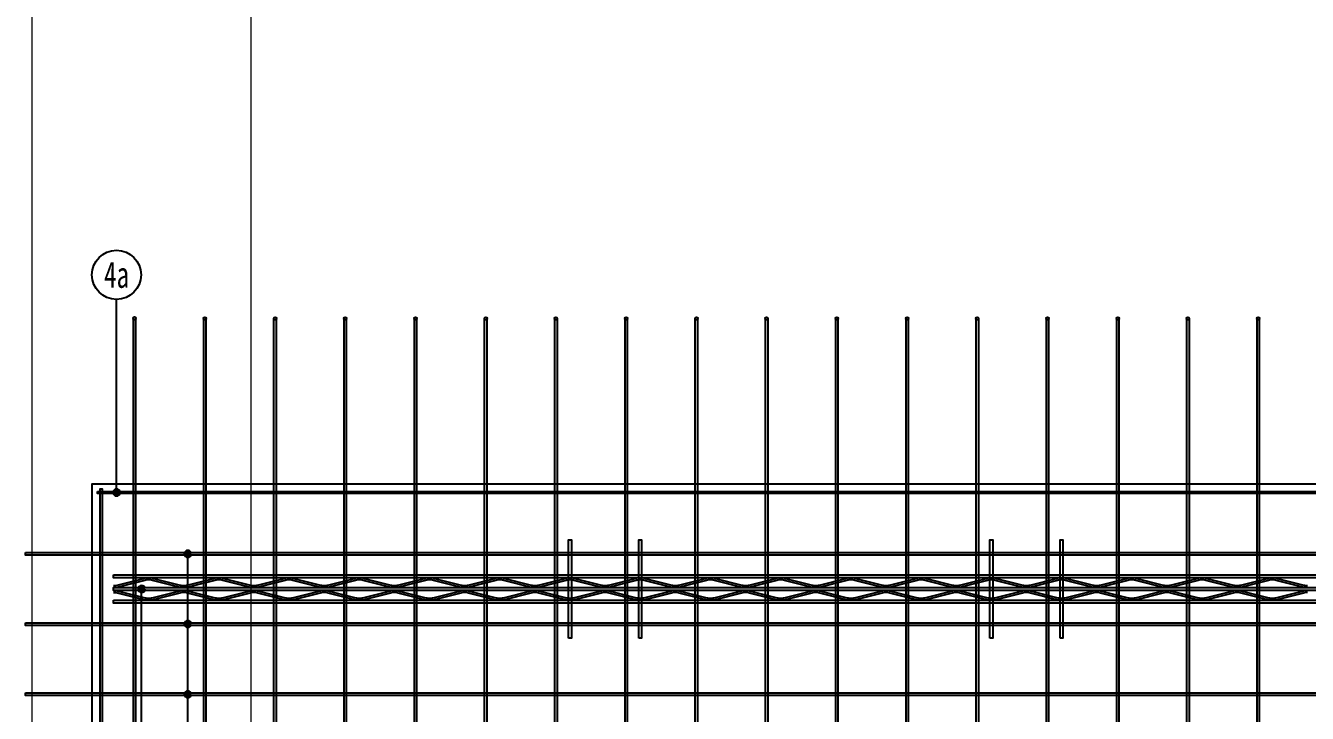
# Model space of a CAD drawing. Extents: x -524 to 129100, y -10500 to 1.
# Drawn here: x 91382 to 95033, y -7310 to -5351 of the extents above; entities that cross this region are included whole.
import ezdxf

# ---------------------------------------------------------------- set-up
doc = ezdxf.new("R2010")
doc.units = 0
doc.header["$LTSCALE"] = 250
doc.linetypes.add('BeePC_CENTER', pattern=[2, 1.25, -0.25, 0.25, -0.25])
doc.layers.get('0').update_dxf_attribs({"linetype": 'CONTINUOUS'})
doc.layers.get('Defpoints').update_dxf_attribs({"linetype": 'CONTINUOUS'})
for name, color, linetype in [('BeePC-CC', 171, 'CONTINUOUS'), ('BeePC-CCBZ', 110, 'CONTINUOUS'), ('BeePC-GJ-LEVEL', 141, 'CONTINUOUS'), ('BeePC-GJ-Truss', 185, 'CONTINUOUS'), ('BeePC-TONG-ZT', 50, 'CONTINUOUS')]:
    doc.layers.add(name, color=color, linetype=linetype)
doc.layers.add('G-ANNO-TTLB', color=7, linetype='CONTINUOUS', lineweight=9)
doc.layers.add('G-ANNO-TTLB-THIN', color=7, linetype='CONTINUOUS', lineweight=9)
doc.styles.add('BeePC_Dim', font='simfang.ttf', dxfattribs={"width": 0.7})
doc.styles.add('通用样式', font='simfang.ttf', dxfattribs={"width": 0.7})
doc.dimstyles.new('BeePC_DIM_25_25', dxfattribs={"dimtxt": 75, "dimasz": 25, "dimexe": 25, "dimexo": 0, "dimgap": 25, "dimtad": 1, "dimdec": 0, "dimzin": 0, "dimdsep": 46, "dimtxsty": 'BeePC_Dim', "dimblk": 'ARCHTICK', "dimcen": 0, "dimdle": 25, "dimclrt": 7, "dimadec": 0, "dimazin": 0, "dimtfac": 1, "dimtdec": 0, "dimtix": 1, "dimtmove": 2, "dimatfit": 3, "dimfxl": 250, "dimfxlon": 1, "dimtfill": 1, "dimtolj": 1, "dimtzin": 0, "dimarcsym": 0})

# ---------------------------------------------------------------- blocks, each defined once
blk = doc.blocks.new('A2-嗡嗡 - A2_嗡嗡-493291-DB1详图')
at = {"layer": 'G-ANNO-TTLB'}
blk.add_line((27.5, -513), (27.5, -113), dxfattribs=at)
at = {"layer": 'G-ANNO-TTLB-THIN'}
blk.add_line((2.5, -103), (2.5, -523), dxfattribs=at)
blk = doc.blocks.new('_ArchTick')
at = {"color": 0, "linetype": 'ByBlock', "const_width": 0.5}
blk.add_lwpolyline([(-0.71, -0.71), (0.71, 0.71)], dxfattribs=at)
blk = doc.blocks.new('*D173')
at = {"layer": 'BeePC-CCBZ', "color": 0, "lineweight": -2, "transparency": 16777216}
for p, q in [((99604.8, -6155.9), (99604.8, -6681)), ((99404.8, -6180.9), (99629.8, -6180.9)), ((99404.8, -6656), (99629.8, -6656))]:
    blk.add_line(p, q, dxfattribs=at)
at = {"layer": 'Defpoints', "color": 0, "transparency": 16777216}
for p in [(91692.6, -6180.9), (95382.6, -6656), (99604.8, -6656)]:
    blk.add_point(p, dxfattribs=at)
at = {"layer": 'BeePC-CCBZ', "color": 0, "lineweight": -2, "transparency": 16777216, "xscale": 25, "yscale": 25, "zscale": 25}
for p, rotation in [((99604.8, -6180.9), 90), ((99604.8, -6656), 270)]:
    blk.add_blockref('_ArchTick', p, dxfattribs=dict(at, rotation=rotation))
at = {"layer": 'BeePC-CCBZ', "color": 7, "linetype": 'BeePC_CENTER', "transparency": 16777216, "insert": (99541.9, -6418.4), "char_height": 75, "attachment_point": 5, "rotation": 90, "style": 'BeePC_Dim', "bg_fill": 3, "box_fill_scale": 1.1, "bg_fill_color": 256, "bg_fill_true_color": 13158600, "bg_fill_transparency": 0}
blk.add_mtext('\\A1;475', dxfattribs=at)
blk = doc.blocks.new('BeePC_TagPoint')
h = blk.add_hatch(color=256)
edge = h.paths.add_edge_path(flags=0)
edge.add_arc((0, 0), 10, 0, 180)
edge.add_arc((0, 0), 10, 180, 360)
blk.add_lwpolyline([(10, 0, 1), (-10, 0, 1)], format="xyb", close=True)

msp = doc.modelspace()

# ---------------------------------------------------------------- block references
at = {"xscale": 25, "yscale": 25, "zscale": 25}
msp.add_blockref('A2-嗡嗡 - A2_嗡嗡-493291-DB1详图', (91337.5, 2575), dxfattribs=at)

# ---------------------------------------------------------------- next in the draw order: linework, layer by layer
for points in [[(92928.6, -7096), (92928.6, -6816), (92936.6, -6816), (92936.6, -7096), (92928.6, -7096)], [(93128.6, -7096), (93128.6, -6816), (93136.6, -6816), (93136.6, -7096), (93128.6, -7096)], [(94128.6, -7096), (94128.6, -6816), (94136.6, -6816), (94136.6, -7096), (94128.6, -7096)], [(94328.6, -7096), (94328.6, -6816), (94336.6, -6816), (94336.6, -7096), (94328.6, -7096)]]:
    msp.add_lwpolyline(points)
at = {"layer": 'BeePC-CC'}
for p, q in [((91641.3, -6681), (91641.3, -6130.9)), ((91844.3, -7056), (91844.3, -6856)), ((91712.6, -7556), (91712.6, -6956)), ((91844.3, -7256), (91844.3, -7056)), ((91844.3, -7456), (91844.3, -7256))]:
    msp.add_line(p, q, dxfattribs=at)
msp.add_circle((91641.3, -6060.9), 70, dxfattribs=at)
at = {"layer": 'BeePC-GJ-LEVEL'}
msp.add_lwpolyline([(91688.6, -6184.9), (91688.6, -8054.1, 0.041456), (91688.9, -8058.1), (91843.1, -8980, -0.041456), (91843.3, -8982.6), (91843.3, -9041), (91851.3, -9041), (91851.3, -8982.6, 0.041456), (91851, -8978.7), (91696.8, -8056.8, -0.041456), (91696.6, -8054.1), (91696.6, -6184.9)], format="xyb", dxfattribs=at)
for points in [[(91888.6, -6185), (91888.6, -9496), (91896.6, -9496), (91896.6, -6185)], [(92088.6, -6185), (92088.6, -9496), (92096.6, -9496), (92096.6, -6185)], [(92288.6, -6185), (92288.6, -9496), (92296.6, -9496), (92296.6, -6185)], [(92488.6, -6185), (92488.6, -9496), (92496.6, -9496), (92496.6, -6185)], [(92688.6, -6185), (92688.6, -9496), (92696.6, -9496), (92696.6, -6185)], [(92888.6, -6185), (92888.6, -9496), (92896.6, -9496), (92896.6, -6185)], [(93088.6, -6185), (93088.6, -9496), (93096.6, -9496), (93096.6, -6185)], [(93288.6, -6185), (93288.6, -9496), (93296.6, -9496), (93296.6, -6185)], [(93488.6, -6185), (93488.6, -9496), (93496.6, -9496), (93496.6, -6185)], [(93688.6, -6185), (93688.6, -9496), (93696.6, -9496), (93696.6, -6185)], [(93888.6, -6185), (93888.6, -9496), (93896.6, -9496), (93896.6, -6185)], [(94088.6, -6185), (94088.6, -9496), (94096.6, -9496), (94096.6, -6185)], [(94288.6, -6185), (94288.6, -9496), (94296.6, -9496), (94296.6, -6185)], [(94488.6, -6185), (94488.6, -9496), (94496.6, -9496), (94496.6, -6185)], [(94688.6, -6185), (94688.6, -9496), (94696.6, -9496), (94696.6, -6185)], [(94888.6, -6185), (94888.6, -9496), (94896.6, -9496), (94896.6, -6185)], [(91587.3, -6678), (99177.8, -6678), (99177.8, -6684), (91587.3, -6684), (91587.3, -6678)], [(91594.3, -9041), (91594.3, -6671), (91600.3, -6671), (91600.3, -9041), (91594.3, -9041)], [(91382.3, -6852), (99332.8, -6852), (99332.8, -6860), (91382.3, -6860), (91382.3, -6852)], [(91382.3, -7052), (99332.8, -7052), (99332.8, -7060), (91382.3, -7060), (91382.3, -7052)], [(91382.3, -7252), (99332.8, -7252), (99332.8, -7260), (91382.3, -7260), (91382.3, -7252)]]:
    msp.add_lwpolyline(points, dxfattribs=at)
for centre in [(91692.6, -6184.9), (91892.6, -6185), (92092.6, -6185), (92292.6, -6185), (92492.6, -6185), (92692.6, -6185), (92892.6, -6185), (93092.6, -6185), (93292.6, -6185), (93492.6, -6185), (93692.6, -6185), (93892.6, -6185), (94092.6, -6185), (94292.6, -6185), (94492.6, -6185), (94692.6, -6185), (94892.6, -6185)]:
    msp.add_circle(centre, 4, dxfattribs=at)
at = {"layer": 'BeePC-GJ-Truss'}
for points in [[(91632.6, -6916), (99132.6, -6916), (99132.6, -6924), (91632.6, -6924), (91632.6, -6916)], [(91632.6, -6946), (91635.9, -6945.9), (91639.1, -6945.6), (91642.8, -6944.8), (91722.4, -6925.1)], [(91632.6, -6952), (99132.6, -6952), (99132.6, -6960), (91632.6, -6960), (91632.6, -6952), (91636, -6951.8), (91639.2, -6951.5), (91642.8, -6950.8), (91722.4, -6931.1)], [(91742.8, -6925.1), (91822.4, -6944.8)], [(91742.8, -6931.1), (91822.4, -6950.8)], [(91842.8, -6944.8), (91922.4, -6925.1)], [(91842.8, -6950.8), (91922.4, -6931.1)], [(91942.8, -6925.1), (92022.4, -6944.8)], [(91942.8, -6931.1), (92022.4, -6950.8)], [(92042.8, -6944.8), (92122.4, -6925.1)], [(92042.8, -6950.8), (92122.4, -6931.1)], [(92142.8, -6925.1), (92222.4, -6944.8)], [(92142.8, -6931.1), (92222.4, -6950.8)], [(92242.8, -6944.8), (92322.4, -6925.1)], [(92242.8, -6950.8), (92322.4, -6931.1)], [(92342.8, -6925.1), (92422.4, -6944.8)], [(92342.8, -6931.1), (92422.4, -6950.8)], [(92442.8, -6944.8), (92522.4, -6925.1)], [(92442.8, -6950.8), (92522.4, -6931.1)], [(92542.8, -6925.1), (92622.4, -6944.8)], [(92542.8, -6931.1), (92622.4, -6950.8)], [(92642.8, -6944.8), (92722.4, -6925.1)], [(92642.8, -6950.8), (92722.4, -6931.1)], [(92742.8, -6925.1), (92822.4, -6944.8)], [(92742.8, -6931.1), (92822.4, -6950.8)], [(92842.8, -6944.8), (92922.4, -6925.1)], [(92842.8, -6950.8), (92922.4, -6931.1)], [(92942.8, -6925.1), (93022.4, -6944.8)], [(92942.8, -6931.1), (93022.4, -6950.8)], [(93042.8, -6944.8), (93122.4, -6925.1)], [(93042.8, -6950.8), (93122.4, -6931.1)], [(93142.8, -6925.1), (93222.4, -6944.8)], [(93142.8, -6931.1), (93222.4, -6950.8)], [(93242.8, -6944.8), (93322.4, -6925.1)], [(93242.8, -6950.8), (93322.4, -6931.1)], [(93342.8, -6925.1), (93422.4, -6944.8)], [(93342.8, -6931.1), (93422.4, -6950.8)], [(93442.8, -6944.8), (93522.4, -6925.1)], [(93442.8, -6950.8), (93522.4, -6931.1)], [(93542.8, -6925.1), (93622.4, -6944.8)], [(93542.8, -6931.1), (93622.4, -6950.8)], [(93642.8, -6944.8), (93722.4, -6925.1)], [(93642.8, -6950.8), (93722.4, -6931.1)], [(93742.8, -6925.1), (93822.4, -6944.8)], [(93742.8, -6931.1), (93822.4, -6950.8)], [(93842.8, -6944.8), (93922.4, -6925.1)], [(93842.8, -6950.8), (93922.4, -6931.1)], [(93942.8, -6925.1), (94022.4, -6944.8)], [(93942.8, -6931.1), (94022.4, -6950.8)], [(94042.8, -6944.8), (94122.4, -6925.1)], [(94042.8, -6950.8), (94122.4, -6931.1)], [(94142.8, -6925.1), (94222.4, -6944.8)], [(94142.8, -6931.1), (94222.4, -6950.8)], [(94242.8, -6944.8), (94322.4, -6925.1)], [(94242.8, -6950.8), (94322.4, -6931.1)], [(94342.8, -6925.1), (94422.4, -6944.8)], [(94342.8, -6931.1), (94422.4, -6950.8)], [(94442.8, -6944.8), (94522.4, -6925.1)], [(94442.8, -6950.8), (94522.4, -6931.1)], [(94542.8, -6925.1), (94622.4, -6944.8)], [(94542.8, -6931.1), (94622.4, -6950.8)], [(94642.8, -6944.8), (94722.4, -6925.1)], [(94642.8, -6950.8), (94722.4, -6931.1)], [(94742.8, -6925.1), (94822.4, -6944.8)], [(94742.8, -6931.1), (94822.4, -6950.8)], [(94842.8, -6944.8), (94922.4, -6925.1)], [(94842.8, -6950.8), (94922.4, -6931.1)], [(94942.8, -6925.1), (95022.4, -6944.8)], [(94942.8, -6931.1), (95022.4, -6950.8)], [(91632.6, -6959.9), (91636, -6960.1), (91639.2, -6960.4), (91642.8, -6961.1), (91722.4, -6980.8)], [(91632.6, -6965.9), (91636.6, -6966), (91639.7, -6966.4), (91642.8, -6967.1), (91722.4, -6986.8)], [(91742.8, -6980.8), (91822.4, -6961.1)], [(91742.8, -6986.8), (91822.4, -6967.1)], [(91842.8, -6961.1), (91922.4, -6980.8)], [(91842.8, -6967.1), (91922.4, -6986.8)], [(91942.8, -6980.8), (92022.4, -6961.1)], [(91942.8, -6986.8), (92022.4, -6967.1)], [(92042.8, -6961.1), (92122.4, -6980.8)], [(92042.8, -6967.1), (92122.4, -6986.8)], [(92142.8, -6980.8), (92222.4, -6961.1)], [(92142.8, -6986.8), (92222.4, -6967.1)], [(92242.8, -6961.1), (92322.4, -6980.8)], [(92242.8, -6967.1), (92322.4, -6986.8)], [(92342.8, -6980.8), (92422.4, -6961.1)], [(92342.8, -6986.8), (92422.4, -6967.1)], [(92442.8, -6961.1), (92522.4, -6980.8)], [(92442.8, -6967.1), (92522.4, -6986.8)], [(92542.8, -6980.8), (92622.4, -6961.1)], [(92542.8, -6986.8), (92622.4, -6967.1)], [(92642.8, -6961.1), (92722.4, -6980.8)], [(92642.8, -6967.1), (92722.4, -6986.8)], [(92742.8, -6980.8), (92822.4, -6961.1)], [(92742.8, -6986.8), (92822.4, -6967.1)], [(92842.8, -6961.1), (92922.4, -6980.8)], [(92842.8, -6967.1), (92922.4, -6986.8)], [(92942.8, -6980.8), (93022.4, -6961.1)], [(92942.8, -6986.8), (93022.4, -6967.1)], [(93042.8, -6961.1), (93122.4, -6980.8)], [(93042.8, -6967.1), (93122.4, -6986.8)], [(93142.8, -6980.8), (93222.4, -6961.1)], [(93142.8, -6986.8), (93222.4, -6967.1)], [(93242.8, -6961.1), (93322.4, -6980.8)], [(93242.8, -6967.1), (93322.4, -6986.8)], [(93342.8, -6980.8), (93422.4, -6961.1)], [(93342.8, -6986.8), (93422.4, -6967.1)], [(93442.8, -6961.1), (93522.4, -6980.8)], [(93442.8, -6967.1), (93522.4, -6986.8)], [(93542.8, -6980.8), (93622.4, -6961.1)], [(93542.8, -6986.8), (93622.4, -6967.1)], [(93642.8, -6961.1), (93722.4, -6980.8)], [(93642.8, -6967.1), (93722.4, -6986.8)], [(93742.8, -6980.8), (93822.4, -6961.1)], [(93742.8, -6986.8), (93822.4, -6967.1)], [(93842.8, -6961.1), (93922.4, -6980.8)], [(93842.8, -6967.1), (93922.4, -6986.8)], [(93942.8, -6980.8), (94022.4, -6961.1)], [(93942.8, -6986.8), (94022.4, -6967.1)], [(94042.8, -6961.1), (94122.4, -6980.8)], [(94042.8, -6967.1), (94122.4, -6986.8)], [(94142.8, -6980.8), (94222.4, -6961.1)], [(94142.8, -6986.8), (94222.4, -6967.1)], [(94242.8, -6961.1), (94322.4, -6980.8)], [(94242.8, -6967.1), (94322.4, -6986.8)], [(94342.8, -6980.8), (94422.4, -6961.1)], [(94342.8, -6986.8), (94422.4, -6967.1)], [(94442.8, -6961.1), (94522.4, -6980.8)], [(94442.8, -6967.1), (94522.4, -6986.8)], [(94542.8, -6980.8), (94622.4, -6961.1)], [(94542.8, -6986.8), (94622.4, -6967.1)], [(94642.8, -6961.1), (94722.4, -6980.8)], [(94642.8, -6967.1), (94722.4, -6986.8)], [(94742.8, -6980.8), (94822.4, -6961.1)], [(94742.8, -6986.8), (94822.4, -6967.1)], [(94842.8, -6961.1), (94922.4, -6980.8)], [(94842.8, -6967.1), (94922.4, -6986.8)], [(94942.8, -6980.8), (95022.4, -6961.1)], [(94942.8, -6986.8), (95022.4, -6967.1)], [(91632.6, -6988), (99132.6, -6988), (99132.6, -6996), (91632.6, -6996), (91632.6, -6988)]]:
    msp.add_lwpolyline(points, dxfattribs=at)
for centre, major_axis, start_param, end_param in [((91733.8, -6929.1), (18, 0), 1.635672, 2.256488), ((91731.4, -6933.4), (12, 0), 1.470144, 2.422017), ((91731.4, -6929.1), (18, 0), 0.885104, 1.50592), ((91733.8, -6933.4), (12, 0), 0.719576, 1.671449), ((91933.8, -6929.1), (18, 0), 1.635672, 2.256488), ((91931.4, -6933.4), (12, 0), 1.470144, 2.422017), ((91931.4, -6929.1), (18, 0), 0.885104, 1.50592), ((91933.8, -6933.4), (12, 0), 0.719576, 1.671449), ((92133.8, -6929.1), (18, 0), 1.635672, 2.256488), ((92131.4, -6933.4), (12, 0), 1.470144, 2.422017), ((92131.4, -6929.1), (18, 0), 0.885104, 1.50592), ((92133.8, -6933.4), (12, 0), 0.719576, 1.671449), ((92333.8, -6929.1), (18, 0), 1.635672, 2.256488), ((92331.4, -6933.4), (12, 0), 1.470144, 2.422017), ((92331.4, -6929.1), (18, 0), 0.885104, 1.50592), ((92333.8, -6933.4), (12, 0), 0.719576, 1.671449), ((92533.8, -6929.1), (18, 0), 1.635672, 2.256488), ((92531.4, -6933.4), (12, 0), 1.470144, 2.422017), ((92531.4, -6929.1), (18, 0), 0.885104, 1.50592), ((92533.8, -6933.4), (12, 0), 0.719576, 1.671449), ((92733.8, -6929.1), (18, 0), 1.635672, 2.256488), ((92731.4, -6933.4), (12, 0), 1.470144, 2.422017), ((92731.4, -6929.1), (18, 0), 0.885104, 1.50592), ((92733.8, -6933.4), (12, 0), 0.719576, 1.671449), ((92933.8, -6929.1), (18, 0), 1.635672, 2.256488), ((92931.4, -6933.4), (12, 0), 1.470144, 2.422017), ((92931.4, -6929.1), (18, 0), 0.885104, 1.50592), ((92933.8, -6933.4), (12, 0), 0.719576, 1.671449), ((93133.8, -6929.1), (18, 0), 1.635672, 2.256488), ((93131.4, -6933.4), (12, 0), 1.470144, 2.422017), ((93131.4, -6929.1), (18, 0), 0.885104, 1.50592), ((93133.8, -6933.4), (12, 0), 0.719576, 1.671449), ((93333.8, -6929.1), (18, 0), 1.635672, 2.256488), ((93331.4, -6933.4), (12, 0), 1.470144, 2.422017), ((93331.4, -6929.1), (18, 0), 0.885104, 1.50592), ((93333.8, -6933.4), (12, 0), 0.719576, 1.671449), ((93533.8, -6929.1), (18, 0), 1.635672, 2.256488), ((93531.4, -6933.4), (12, 0), 1.470144, 2.422017), ((93531.4, -6929.1), (18, 0), 0.885104, 1.50592), ((93533.8, -6933.4), (12, 0), 0.719576, 1.671449), ((93733.8, -6929.1), (18, 0), 1.635672, 2.256488), ((93731.4, -6933.4), (12, 0), 1.470144, 2.422017), ((93731.4, -6929.1), (18, 0), 0.885104, 1.50592), ((93733.8, -6933.4), (12, 0), 0.719576, 1.671449), ((93933.8, -6929.1), (18, 0), 1.635672, 2.256488), ((93931.4, -6933.4), (12, 0), 1.470144, 2.422017), ((93931.4, -6929.1), (18, 0), 0.885104, 1.50592), ((93933.8, -6933.4), (12, 0), 0.719576, 1.671449), ((94133.8, -6929.1), (18, 0), 1.635672, 2.256488), ((94131.4, -6933.4), (12, 0), 1.470144, 2.422017), ((94131.4, -6929.1), (18, 0), 0.885104, 1.50592), ((94133.8, -6933.4), (12, 0), 0.719576, 1.671449), ((94333.8, -6929.1), (18, 0), 1.635672, 2.256488), ((94331.4, -6933.4), (12, 0), 1.470144, 2.422017), ((94331.4, -6929.1), (18, 0), 0.885104, 1.50592), ((94333.8, -6933.4), (12, 0), 0.719576, 1.671449), ((94533.8, -6929.1), (18, 0), 1.635672, 2.256488), ((94531.4, -6933.4), (12, 0), 1.470144, 2.422017), ((94531.4, -6929.1), (18, 0), 0.885104, 1.50592), ((94533.8, -6933.4), (12, 0), 0.719576, 1.671449), ((94733.8, -6929.1), (18, 0), 1.635672, 2.256488), ((94731.4, -6933.4), (12, 0), 1.470144, 2.422017), ((94731.4, -6929.1), (18, 0), 0.885104, 1.50592), ((94733.8, -6933.4), (12, 0), 0.719576, 1.671449), ((94933.8, -6929.1), (18, 0), 1.635672, 2.256488), ((94931.4, -6933.4), (12, 0), 1.470144, 2.422017), ((94931.4, -6929.1), (18, 0), 0.885104, 1.50592), ((94933.8, -6933.4), (12, 0), 0.719576, 1.671449), ((91831.4, -6942.5), (12, 0), 3.861169, 4.813041), ((91833.8, -6946.8), (18, 0), 4.026697, 4.647513), ((91833.8, -6965.1), (18, 0), 1.635672, 2.256488), ((91831.4, -6969.4), (12, 0), 1.470144, 2.422017), ((91833.8, -6942.5), (12, 0), 4.611737, 5.563609), ((91831.4, -6946.8), (18, 0), 4.777265, 5.398081), ((91831.4, -6965.1), (18, 0), 0.885104, 1.50592), ((91833.8, -6969.4), (12, 0), 0.719576, 1.671449), ((92031.4, -6942.5), (12, 0), 3.861169, 4.813041), ((92033.8, -6946.8), (18, 0), 4.026697, 4.647513), ((92033.8, -6965.1), (18, 0), 1.635672, 2.256488), ((92031.4, -6969.4), (12, 0), 1.470144, 2.422017), ((92033.8, -6942.5), (12, 0), 4.611737, 5.563609), ((92031.4, -6946.8), (18, 0), 4.777265, 5.398081), ((92031.4, -6965.1), (18, 0), 0.885104, 1.50592), ((92033.8, -6969.4), (12, 0), 0.719576, 1.671449), ((92231.4, -6942.5), (12, 0), 3.861169, 4.813041), ((92233.8, -6946.8), (18, 0), 4.026697, 4.647513), ((92233.8, -6965.1), (18, 0), 1.635672, 2.256488), ((92231.4, -6969.4), (12, 0), 1.470144, 2.422017), ((92233.8, -6942.5), (12, 0), 4.611737, 5.563609), ((92231.4, -6946.8), (18, 0), 4.777265, 5.398081), ((92231.4, -6965.1), (18, 0), 0.885104, 1.50592), ((92233.8, -6969.4), (12, 0), 0.719576, 1.671449), ((92431.4, -6942.5), (12, 0), 3.861169, 4.813041), ((92433.8, -6946.8), (18, 0), 4.026697, 4.647513), ((92433.8, -6965.1), (18, 0), 1.635672, 2.256488), ((92431.4, -6969.4), (12, 0), 1.470144, 2.422017), ((92433.8, -6942.5), (12, 0), 4.611737, 5.563609), ((92431.4, -6946.8), (18, 0), 4.777265, 5.398081), ((92431.4, -6965.1), (18, 0), 0.885104, 1.50592), ((92433.8, -6969.4), (12, 0), 0.719576, 1.671449), ((92631.4, -6942.5), (12, 0), 3.861169, 4.813041), ((92633.8, -6946.8), (18, 0), 4.026697, 4.647513), ((92633.8, -6965.1), (18, 0), 1.635672, 2.256488), ((92631.4, -6969.4), (12, 0), 1.470144, 2.422017), ((92633.8, -6942.5), (12, 0), 4.611737, 5.563609), ((92631.4, -6946.8), (18, 0), 4.777265, 5.398081), ((92631.4, -6965.1), (18, 0), 0.885104, 1.50592), ((92633.8, -6969.4), (12, 0), 0.719576, 1.671449), ((92831.4, -6942.5), (12, 0), 3.861169, 4.813041), ((92833.8, -6946.8), (18, 0), 4.026697, 4.647513), ((92833.8, -6965.1), (18, 0), 1.635672, 2.256488), ((92831.4, -6969.4), (12, 0), 1.470144, 2.422017), ((92833.8, -6942.5), (12, 0), 4.611737, 5.563609), ((92831.4, -6946.8), (18, 0), 4.777265, 5.398081), ((92831.4, -6965.1), (18, 0), 0.885104, 1.50592), ((92833.8, -6969.4), (12, 0), 0.719576, 1.671449), ((93031.4, -6942.5), (12, 0), 3.861169, 4.813041), ((93033.8, -6946.8), (18, 0), 4.026697, 4.647513), ((93033.8, -6965.1), (18, 0), 1.635672, 2.256488), ((93031.4, -6969.4), (12, 0), 1.470144, 2.422017), ((93033.8, -6942.5), (12, 0), 4.611737, 5.563609), ((93031.4, -6946.8), (18, 0), 4.777265, 5.398081), ((93031.4, -6965.1), (18, 0), 0.885104, 1.50592), ((93033.8, -6969.4), (12, 0), 0.719576, 1.671449), ((93231.4, -6942.5), (12, 0), 3.861169, 4.813041), ((93233.8, -6946.8), (18, 0), 4.026697, 4.647513), ((93233.8, -6965.1), (18, 0), 1.635672, 2.256488), ((93231.4, -6969.4), (12, 0), 1.470144, 2.422017), ((93233.8, -6942.5), (12, 0), 4.611737, 5.563609), ((93231.4, -6946.8), (18, 0), 4.777265, 5.398081), ((93231.4, -6965.1), (18, 0), 0.885104, 1.50592), ((93233.8, -6969.4), (12, 0), 0.719576, 1.671449), ((93431.4, -6942.5), (12, 0), 3.861169, 4.813041), ((93433.8, -6946.8), (18, 0), 4.026697, 4.647513), ((93433.8, -6965.1), (18, 0), 1.635672, 2.256488), ((93431.4, -6969.4), (12, 0), 1.470144, 2.422017), ((93433.8, -6942.5), (12, 0), 4.611737, 5.563609), ((93431.4, -6946.8), (18, 0), 4.777265, 5.398081), ((93431.4, -6965.1), (18, 0), 0.885104, 1.50592), ((93433.8, -6969.4), (12, 0), 0.719576, 1.671449), ((93631.4, -6942.5), (12, 0), 3.861169, 4.813041), ((93633.8, -6946.8), (18, 0), 4.026697, 4.647513), ((93633.8, -6965.1), (18, 0), 1.635672, 2.256488), ((93631.4, -6969.4), (12, 0), 1.470144, 2.422017), ((93633.8, -6942.5), (12, 0), 4.611737, 5.563609), ((93631.4, -6946.8), (18, 0), 4.777265, 5.398081), ((93631.4, -6965.1), (18, 0), 0.885104, 1.50592), ((93633.8, -6969.4), (12, 0), 0.719576, 1.671449), ((93831.4, -6942.5), (12, 0), 3.861169, 4.813041), ((93833.8, -6946.8), (18, 0), 4.026697, 4.647513), ((93833.8, -6965.1), (18, 0), 1.635672, 2.256488), ((93831.4, -6969.4), (12, 0), 1.470144, 2.422017), ((93833.8, -6942.5), (12, 0), 4.611737, 5.563609), ((93831.4, -6946.8), (18, 0), 4.777265, 5.398081), ((93831.4, -6965.1), (18, 0), 0.885104, 1.50592), ((93833.8, -6969.4), (12, 0), 0.719576, 1.671449), ((94031.4, -6942.5), (12, 0), 3.861169, 4.813041), ((94033.8, -6946.8), (18, 0), 4.026697, 4.647513), ((94033.8, -6965.1), (18, 0), 1.635672, 2.256488), ((94031.4, -6969.4), (12, 0), 1.470144, 2.422017), ((94033.8, -6942.5), (12, 0), 4.611737, 5.563609), ((94031.4, -6946.8), (18, 0), 4.777265, 5.398081), ((94031.4, -6965.1), (18, 0), 0.885104, 1.50592), ((94033.8, -6969.4), (12, 0), 0.719576, 1.671449), ((94231.4, -6942.5), (12, 0), 3.861169, 4.813041), ((94233.8, -6946.8), (18, 0), 4.026697, 4.647513), ((94233.8, -6965.1), (18, 0), 1.635672, 2.256488), ((94231.4, -6969.4), (12, 0), 1.470144, 2.422017), ((94233.8, -6942.5), (12, 0), 4.611737, 5.563609), ((94231.4, -6946.8), (18, 0), 4.777265, 5.398081), ((94231.4, -6965.1), (18, 0), 0.885104, 1.50592), ((94233.8, -6969.4), (12, 0), 0.719576, 1.671449), ((94431.4, -6942.5), (12, 0), 3.861169, 4.813041), ((94433.8, -6946.8), (18, 0), 4.026697, 4.647513), ((94433.8, -6965.1), (18, 0), 1.635672, 2.256488), ((94431.4, -6969.4), (12, 0), 1.470144, 2.422017), ((94433.8, -6942.5), (12, 0), 4.611737, 5.563609), ((94431.4, -6946.8), (18, 0), 4.777265, 5.398081), ((94431.4, -6965.1), (18, 0), 0.885104, 1.50592), ((94433.8, -6969.4), (12, 0), 0.719576, 1.671449), ((94631.4, -6942.5), (12, 0), 3.861169, 4.813041), ((94633.8, -6946.8), (18, 0), 4.026697, 4.647513), ((94633.8, -6965.1), (18, 0), 1.635672, 2.256488), ((94631.4, -6969.4), (12, 0), 1.470144, 2.422017), ((94633.8, -6942.5), (12, 0), 4.611737, 5.563609), ((94631.4, -6946.8), (18, 0), 4.777265, 5.398081), ((94631.4, -6965.1), (18, 0), 0.885104, 1.50592), ((94633.8, -6969.4), (12, 0), 0.719576, 1.671449), ((94831.4, -6942.5), (12, 0), 3.861169, 4.813041), ((94833.8, -6946.8), (18, 0), 4.026697, 4.647513), ((94833.8, -6965.1), (18, 0), 1.635672, 2.256488), ((94831.4, -6969.4), (12, 0), 1.470144, 2.422017), ((94833.8, -6942.5), (12, 0), 4.611737, 5.563609), ((94831.4, -6946.8), (18, 0), 4.777265, 5.398081), ((94831.4, -6965.1), (18, 0), 0.885104, 1.50592), ((94833.8, -6969.4), (12, 0), 0.719576, 1.671449), ((95031.4, -6942.5), (12, 0), 3.861169, 4.813041), ((95033.8, -6946.8), (18, 0), 4.026697, 4.647513), ((95033.8, -6965.1), (18, 0), 1.635672, 2.256488), ((95031.4, -6969.4), (12, 0), 1.470144, 2.422017), ((91731.4, -6978.5), (12, 0), 3.861169, 4.813041), ((91733.8, -6982.8), (18, 0), 4.026697, 4.647513), ((91733.8, -6978.5), (12, 0), 4.611737, 5.563609), ((91731.4, -6982.8), (18, 0), 4.777265, 5.398081), ((91931.4, -6978.5), (12, 0), 3.861169, 4.813041), ((91933.8, -6982.8), (18, 0), 4.026697, 4.647513), ((91933.8, -6978.5), (12, 0), 4.611737, 5.563609), ((91931.4, -6982.8), (18, 0), 4.777265, 5.398081), ((92131.4, -6978.5), (12, 0), 3.861169, 4.813041), ((92133.8, -6982.8), (18, 0), 4.026697, 4.647513), ((92133.8, -6978.5), (12, 0), 4.611737, 5.563609), ((92131.4, -6982.8), (18, 0), 4.777265, 5.398081), ((92331.4, -6978.5), (12, 0), 3.861169, 4.813041), ((92333.8, -6982.8), (18, 0), 4.026697, 4.647513), ((92333.8, -6978.5), (12, 0), 4.611737, 5.563609), ((92331.4, -6982.8), (18, 0), 4.777265, 5.398081), ((92531.4, -6978.5), (12, 0), 3.861169, 4.813041), ((92533.8, -6982.8), (18, 0), 4.026697, 4.647513), ((92533.8, -6978.5), (12, 0), 4.611737, 5.563609), ((92531.4, -6982.8), (18, 0), 4.777265, 5.398081), ((92731.4, -6978.5), (12, 0), 3.861169, 4.813041), ((92733.8, -6982.8), (18, 0), 4.026697, 4.647513), ((92733.8, -6978.5), (12, 0), 4.611737, 5.563609), ((92731.4, -6982.8), (18, 0), 4.777265, 5.398081), ((92931.4, -6978.5), (12, 0), 3.861169, 4.813041), ((92933.8, -6982.8), (18, 0), 4.026697, 4.647513), ((92933.8, -6978.5), (12, 0), 4.611737, 5.563609), ((92931.4, -6982.8), (18, 0), 4.777265, 5.398081), ((93131.4, -6978.5), (12, 0), 3.861169, 4.813041), ((93133.8, -6982.8), (18, 0), 4.026697, 4.647513), ((93133.8, -6978.5), (12, 0), 4.611737, 5.563609), ((93131.4, -6982.8), (18, 0), 4.777265, 5.398081), ((93331.4, -6978.5), (12, 0), 3.861169, 4.813041), ((93333.8, -6982.8), (18, 0), 4.026697, 4.647513), ((93333.8, -6978.5), (12, 0), 4.611737, 5.563609), ((93331.4, -6982.8), (18, 0), 4.777265, 5.398081), ((93531.4, -6978.5), (12, 0), 3.861169, 4.813041), ((93533.8, -6982.8), (18, 0), 4.026697, 4.647513), ((93533.8, -6978.5), (12, 0), 4.611737, 5.563609), ((93531.4, -6982.8), (18, 0), 4.777265, 5.398081), ((93731.4, -6978.5), (12, 0), 3.861169, 4.813041), ((93733.8, -6982.8), (18, 0), 4.026697, 4.647513), ((93733.8, -6978.5), (12, 0), 4.611737, 5.563609), ((93731.4, -6982.8), (18, 0), 4.777265, 5.398081), ((93931.4, -6978.5), (12, 0), 3.861169, 4.813041), ((93933.8, -6982.8), (18, 0), 4.026697, 4.647513), ((93933.8, -6978.5), (12, 0), 4.611737, 5.563609), ((93931.4, -6982.8), (18, 0), 4.777265, 5.398081), ((94131.4, -6978.5), (12, 0), 3.861169, 4.813041), ((94133.8, -6982.8), (18, 0), 4.026697, 4.647513), ((94133.8, -6978.5), (12, 0), 4.611737, 5.563609), ((94131.4, -6982.8), (18, 0), 4.777265, 5.398081), ((94331.4, -6978.5), (12, 0), 3.861169, 4.813041), ((94333.8, -6982.8), (18, 0), 4.026697, 4.647513), ((94333.8, -6978.5), (12, 0), 4.611737, 5.563609), ((94331.4, -6982.8), (18, 0), 4.777265, 5.398081), ((94531.4, -6978.5), (12, 0), 3.861169, 4.813041), ((94533.8, -6982.8), (18, 0), 4.026697, 4.647513), ((94533.8, -6978.5), (12, 0), 4.611737, 5.563609), ((94531.4, -6982.8), (18, 0), 4.777265, 5.398081), ((94731.4, -6978.5), (12, 0), 3.861169, 4.813041), ((94733.8, -6982.8), (18, 0), 4.026697, 4.647513), ((94733.8, -6978.5), (12, 0), 4.611737, 5.563609), ((94731.4, -6982.8), (18, 0), 4.777265, 5.398081), ((94931.4, -6978.5), (12, 0), 3.861169, 4.813041), ((94933.8, -6982.8), (18, 0), 4.026697, 4.647513), ((94933.8, -6978.5), (12, 0), 4.611737, 5.563609), ((94931.4, -6982.8), (18, 0), 4.777265, 5.398081)]:
    msp.add_ellipse(centre, major_axis=major_axis, ratio=0.288551, start_param=start_param, end_param=end_param, dxfattribs=at)
at = {"layer": 'BeePC-TONG-ZT'}
msp.add_lwpolyline([(91822.3, -9006), (91572.3, -9006), (91572.3, -6656), (99192.8, -6656), (99192.8, -9006), (99042.3, -9006), (99042.3, -9056), (91822.3, -9056), (91822.3, -9006)], dxfattribs=at)

# ---------------------------------------------------------------- next in the draw order: block references
at = {"layer": 'BeePC-CC'}
for p in [(91641.3, -6681), (91844.3, -6856), (91712.6, -6956), (91844.3, -7056), (91844.3, -7256)]:
    msp.add_blockref('BeePC_TagPoint', p, dxfattribs=at)

# ---------------------------------------------------------------- next in the draw order: texts
at = {"layer": 'BeePC-CC', "insert": (91641.3, -6060.9), "char_height": 75, "attachment_point": 5, "style": '通用样式'}
msp.add_mtext('4a', dxfattribs=at)

# ---------------------------------------------------------------- next in the draw order: dimensions: what is measured, and where the dimension line sits
at = {"layer": 'BeePC-CCBZ'}
dim = msp.add_linear_dim(base=(99604.8, -6656), p1=(91692.6, -6180.9), p2=(95382.6, -6656), angle=90, dimstyle='BeePC_DIM_25_25', override={"dimfxl": 200}, dxfattribs=at)
dim.commit()
dim.dimension.update_dxf_attribs({"geometry": '*D173', "text_midpoint": (99541.9, -6418.4)})

doc.saveas('drawing.dxf')
